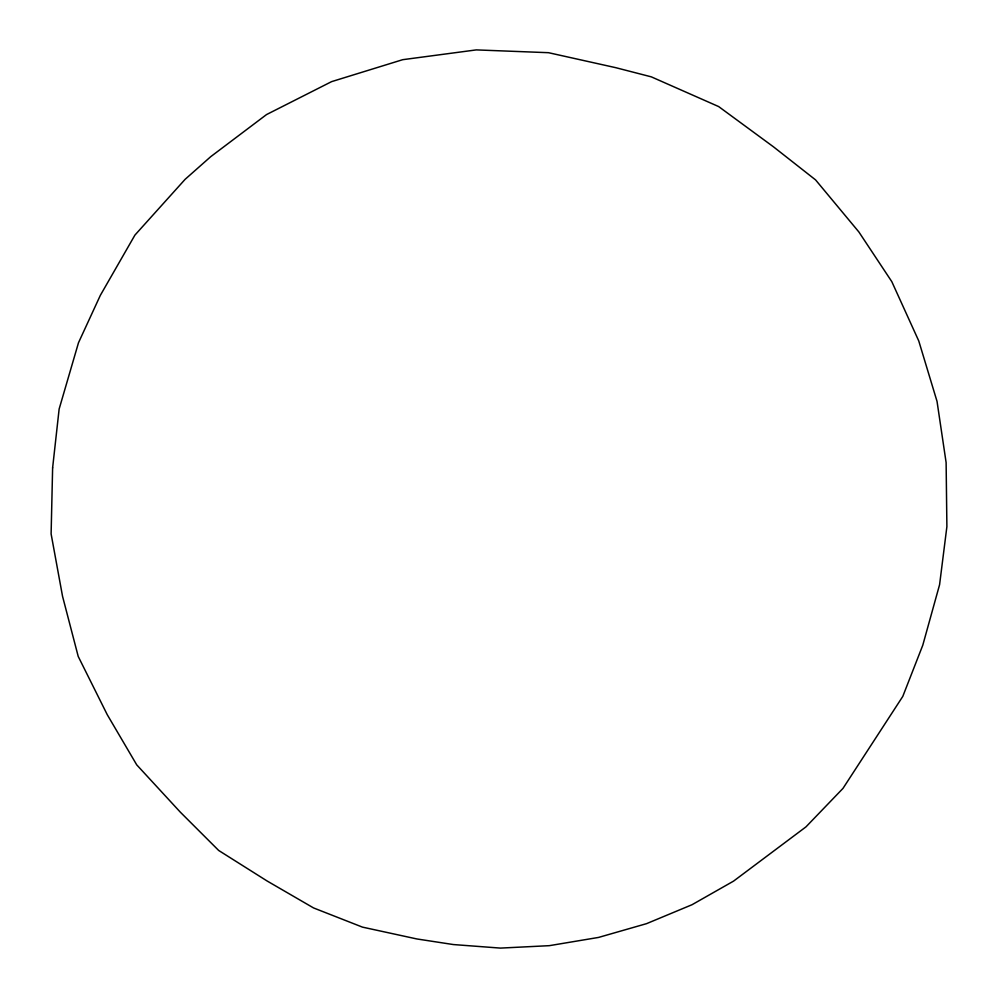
<?xml version="1.0" encoding="UTF-8"?>
<svg xmlns="http://www.w3.org/2000/svg" width="998" height="998" viewBox="0 0 998 998"><rect width="100%" height="100%" fill="white"/><g stroke="black" fill="none" stroke-linecap="round" stroke-linejoin="round"><path stroke-width="1.5" d="M52.62 467.85L51.11 533.918L62.55 596.317L78.218 656.447L107.235 714.655L136.726 764.855L180.314 812.147L218.674 850.458L267.14 881.009L313.572 907.943L362.474 927.13L416.877 938.956L453.379 944.557L500.46 948.1L549.337 945.667L598.526 937.434L646.567 923.649L692.038 904.712L733.542 881.134L805.972 826.868L842.973 788.408L902.791 696.404L922.776 645.232L939.58 584.728L946.89 526.645L946.116 462.561L937.035 401.396L918.771 340.967L891.813 281.661L858.879 231.973L815.578 179.902L773.512 146.856L718.66 106.574L651.295 76.846L615.754 67.677L548.501 52.694L476.296 49.9L402.73 59.68L331.598 81.636L266.541 114.57L210.753 156.649L185.129 179.316L134.917 235.104L100.336 295.358L78.493 342.738L59.132 409.055L52.62 467.85"/></g></svg>
